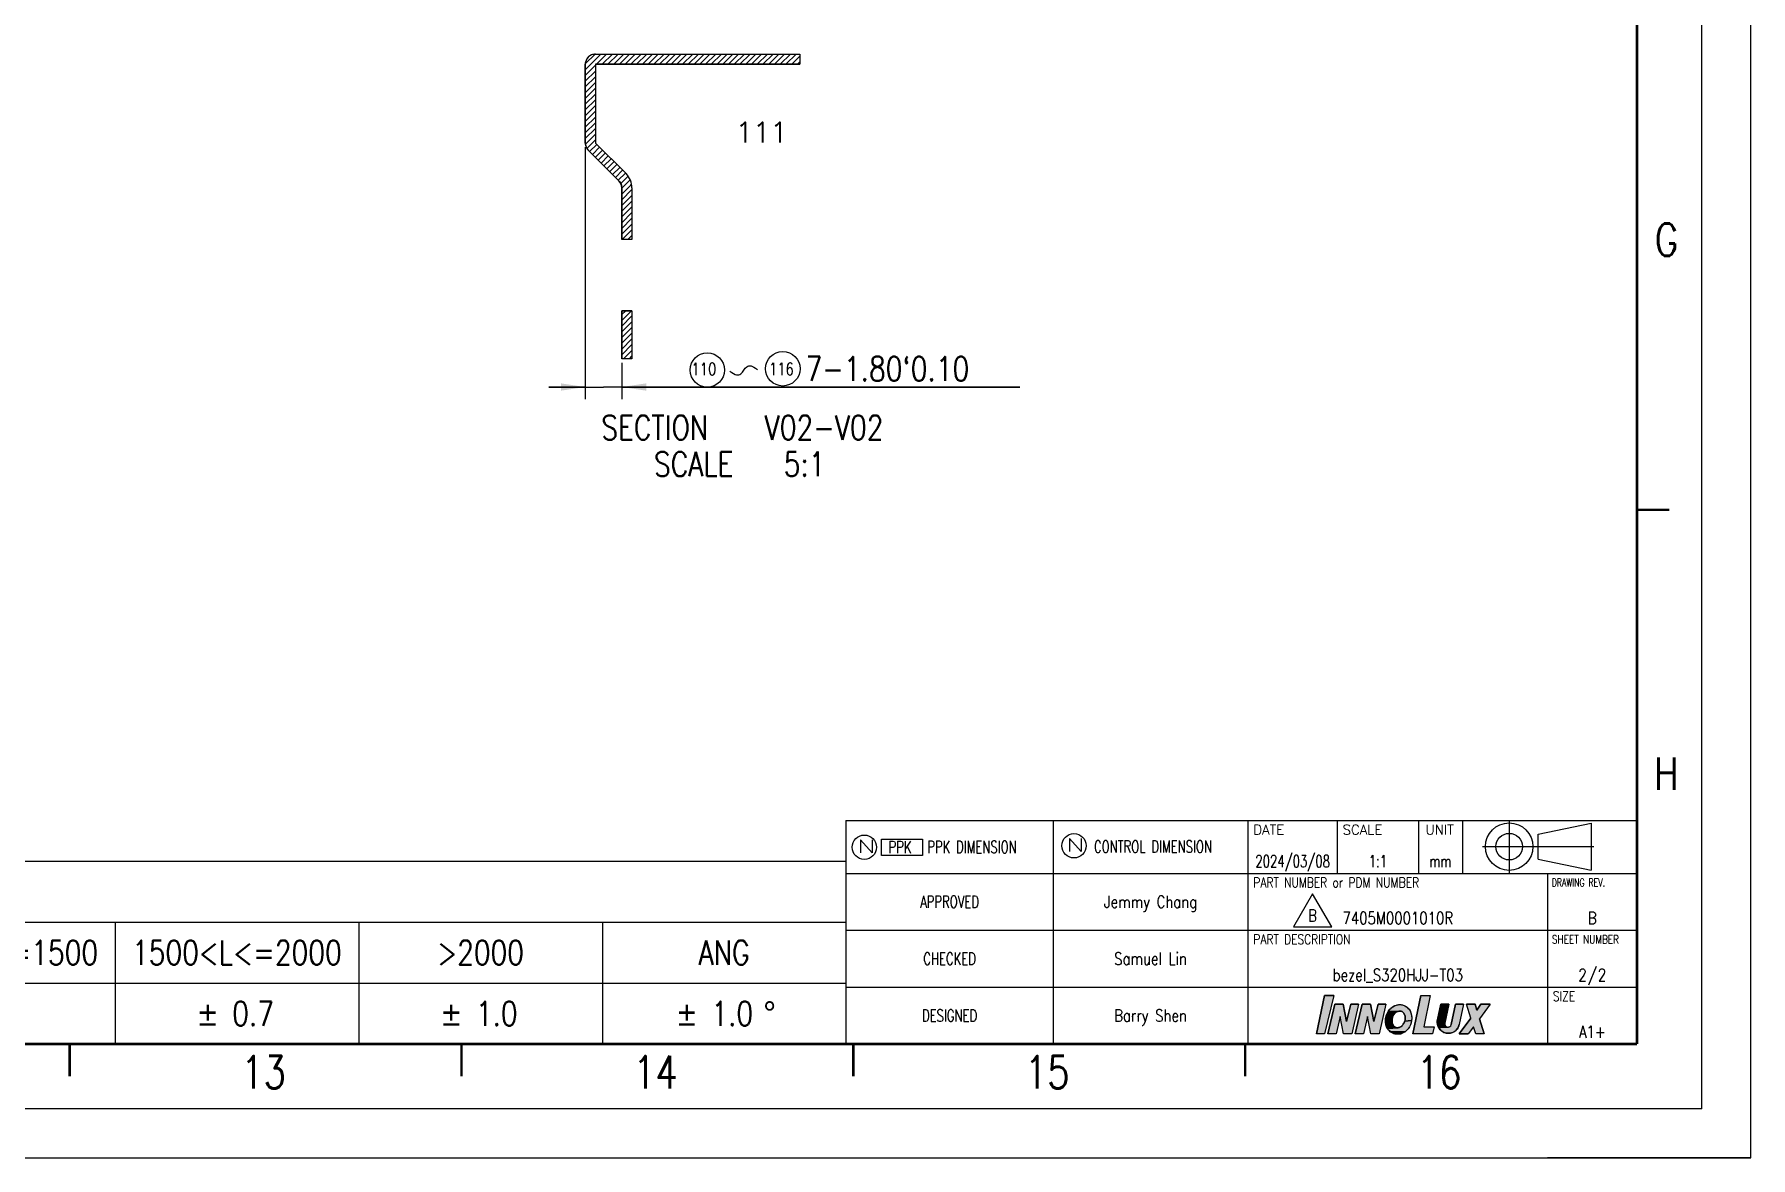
# Model space of a CAD drawing. Header units: millimetres. Extents: x 0 to 1600, y 0 to 1108.
# Drawn here: x 1177.3 to 1600, y 0 to 276.6 of the extents above; entities that cross this region are included whole.
import ezdxf
from ezdxf.enums import TextEntityAlignment as Align

# ---------------------------------------------------------------- set-up
doc = ezdxf.new("R2010")
doc.units = ezdxf.units.MM
doc.header["$LTSCALE"] = 88
doc.linetypes.add('CENTER', pattern=[0.6, 0.375, -0.075, 0.075, -0.075])
doc.layers.get('0').update_dxf_attribs({"linetype": 'CONTINUOUS'})
doc.layers.add('DEFAULT_1', color=7, linetype='CENTER')
doc.styles.get("Standard").update_dxf_attribs({"font": 'SIMPLEX.SHX', "width": 0.8})
doc.styles.add('TEXTSTYLE_2', font='gdt_____.ttf')
doc.styles.add('TEXTSTYLE_3', font='SIMPLEX.SHX', dxfattribs={"width": 0.7})
doc.styles.add('TEXTSTYLE_4', font='SIMPLEX.SHX', dxfattribs={"width": 1.5})
doc.styles.add('TEXTSTYLE_5', font='SIMPLEX.SHX')
doc.dimstyles.new('DIMSTYLE_1', dxfattribs={"dimtxt": 6, "dimasz": 6, "dimexe": 3, "dimexo": 1, "dimgap": 1.5, "dimtad": 1, "dimzin": 0, "dimdsep": 46, "dimtxsty": 'STANDARD', "dimblk": '_FILLED', "dimblk1": '_FILLED', "dimblk2": '_FILLED', "dimcen": 0.09, "dimadec": 0, "dimazin": 0, "dimtp": 0.01, "dimtm": 0.01, "dimtfac": 1, "dimtofl": 0, "dimtmove": 0, "dimatfit": 3, "dimldrblk": '_FILLED', "dimfxl": 1, "dimtolj": 1, "dimtzin": 0, "dimarcsym": 0})

# ---------------------------------------------------------------- blocks, each defined once
blk = doc.blocks.new('_FILLED')
at = {"color": 0, "linetype": 'BYBLOCK'}
blk.add_solid([(0, 0), (-1, 0.15), (-1, -0.15)], dxfattribs=at)
blk = doc.blocks.new('*D40')
at = {"color": 2}
for p, q in [((1312.99, 248.84), (1312.99, 191.26)), ((1321.99, 195.72), (1321.99, 191.26)), ((1312.99, 191.26), (1312.99, 186.76)), ((1321.99, 191.26), (1321.99, 186.76)), ((1312.99, 189.76), (1303.99, 189.76)), ((1303.99, 189.76), (1317.49, 189.76)), ((1420.03, 189.76), (1317.49, 189.76)), ((1321.99, 189.76), (1420.03, 189.76))]:
    blk.add_line(p, q, dxfattribs=at)
at = {"color": 2, "xscale": 6, "yscale": 6, "zscale": 6}
blk.add_blockref('_FILLED', (1312.99, 189.76), dxfattribs=at)
at = {"color": 2, "xscale": 6, "yscale": 6, "zscale": 6, "rotation": 180}
blk.add_blockref('_FILLED', (1321.99, 189.76), dxfattribs=at)
at = {"color": 2, "width": 0.8}
blk.add_text('7-1.80`0.10', height=6, dxfattribs=at).set_placement((1367.23, 191.26))

msp = doc.modelspace()

# ---------------------------------------------------------------- hatches: boundary and pattern name
h = msp.add_hatch()
h.set_pattern_fill('V02', color=2, angle=45, style=0, pattern_type=0)
h.set_pattern_definition([(45, (0, 0), (-0.7071068, 0.7071068), [])])
h.paths.add_polyline_path([(1321.988, 196.72), (1321.988, 208.555), (1324.488, 208.555), (1324.488, 196.72)])
edge = h.paths.add_edge_path()
edge.add_line((1321.988, 226.055), (1321.988, 238.769))
edge.add_spline(control_points=[(1321.256, 240.537), (1321.373, 240.42), (1321.58, 240.168), (1321.813, 239.732), (1321.956, 239.259), (1321.988, 238.935), (1321.988, 238.769)], knot_values=[0, 0, 0, 0, 0.25, 0.5, 0.75, 1, 1, 1, 1], degree=3, periodic=0)
edge.add_line((1321.256, 240.537), (1313.721, 248.073))
edge.add_spline(control_points=[(1312.988, 249.84), (1312.989, 249.675), (1313.021, 249.35), (1313.164, 248.877), (1313.397, 248.442), (1313.604, 248.19), (1313.721, 248.073)], knot_values=[0, 0, 0, 0, 0.25, 0.5, 0.75, 1, 1, 1, 1], degree=3, periodic=0)
edge.add_line((1312.988, 249.84), (1312.988, 269.22))
edge.add_spline(control_points=[(1315.488, 271.72), (1315.323, 271.72), (1314.999, 271.688), (1314.525, 271.544), (1314.091, 271.312), (1313.709, 270.999), (1313.396, 270.618), (1313.164, 270.183), (1313.021, 269.71), (1312.989, 269.386), (1312.988, 269.22)], knot_values=[0, 0, 0, 0, 0.125, 0.25, 0.375, 0.5, 0.625, 0.75, 0.875, 1, 1, 1, 1], degree=3, periodic=0)
edge.add_line((1315.488, 271.72), (1365.863, 271.72))
edge.add_line((1365.863, 271.72), (1365.863, 269.22))
edge.add_line((1365.863, 269.22), (1315.488, 269.22))
edge.add_line((1315.488, 269.22), (1315.488, 249.84))
edge.add_line((1315.488, 249.84), (1323.024, 242.305))
edge.add_arc((1319.488, 238.769), 5, 0, 45)
edge.add_line((1324.488, 238.769), (1324.488, 226.055))
edge.add_line((1324.488, 226.055), (1321.988, 226.055))
for color, points in [(4, [(1493.073, 30.466), (1495.045, 39.966), (1497.345, 39.966), (1495.074, 30.466)]), (1, [(1516.778, 30.466), (1518.75, 39.966), (1521.099, 39.966), (1519.482, 32.175), (1522.035, 32.175), (1521.68, 30.466)]), (4, [(1499.748, 30.466), (1498.915, 34.72), (1497.898, 30.466), (1495.841, 30.466), (1497.586, 37.766), (1499.643, 37.766), (1500.475, 33.519), (1501.489, 37.766), (1503.39, 37.766), (1501.761, 30.466)]), (4, [(1506.488, 30.466), (1505.654, 34.72), (1504.637, 30.466), (1502.581, 30.466), (1504.326, 37.766), (1506.382, 37.766), (1507.215, 33.519), (1508.228, 37.766), (1510.129, 37.766), (1508.501, 30.466)]), (4, [(1511.823, 34.594), (1511.8, 34.526), (1511.779, 34.456), (1511.704, 34.127), (1510.072, 33.847), (1510.103, 34.231)]), (4, [(1510.09, 33.296), (1510.072, 33.847), (1511.704, 34.127), (1511.693, 34.05), (1511.67, 33.725)]), (4, [(1510.103, 34.231), (1510.214, 34.799), (1511.99, 34.975), (1511.954, 34.906), (1511.823, 34.594)]), (4, [(1512.473, 35.616), (1512.41, 35.553), (1512.209, 35.321), (1512.16, 35.253), (1511.99, 34.975), (1510.214, 34.799), (1510.309, 35.113)]), (4, [(1510.309, 35.113), (1510.536, 35.648), (1513.001, 35.971), (1512.771, 35.848), (1512.694, 35.796), (1512.473, 35.616)]), (4, [(1513.088, 36.007), (1513.001, 35.971), (1510.536, 35.648), (1510.735, 35.998), (1513.639, 36.095), (1513.413, 36.087), (1513.32, 36.072)]), (4, [(1513.132, 37.663), (1513.597, 37.697), (1513.984, 37.667), (1514.433, 37.563), (1514.846, 37.393), (1515.237, 37.152), (1515.593, 36.843), (1515.857, 36.537), (1516.119, 36.125), (1516.322, 35.666), (1516.406, 35.398), (1516.508, 34.874), (1516.538, 34.326), (1516.492, 33.762), (1514.828, 33.63), (1514.903, 33.959), (1514.915, 34.036), (1514.938, 34.361), (1514.937, 34.445), (1514.91, 34.751), (1514.894, 34.839), (1514.82, 35.114), (1514.787, 35.201), (1514.672, 35.435), (1514.621, 35.515), (1514.471, 35.703), (1514.405, 35.769), (1514.225, 35.907), (1514.148, 35.953), (1513.944, 36.04), (1513.728, 36.087), (1513.639, 36.095), (1510.735, 35.998), (1511.061, 36.447), (1511.436, 36.835), (1511.472, 36.868), (1511.884, 37.18), (1512.321, 37.42), (1512.776, 37.586)]), (3, [(1522.832, 32.992), (1522.809, 33.229), (1522.808, 33.467), (1522.827, 33.704), (1522.866, 33.938), (1523.68, 37.766), (1525.68, 37.766), (1524.689, 33.105)]), (3, [(1525.711, 32.185), (1525.807, 32.223), (1525.898, 32.274), (1525.981, 32.336), (1526.055, 32.408), (1526.119, 32.49), (1526.172, 32.579), (1526.213, 32.675), (1526.242, 32.774), (1527.303, 37.766), (1529.303, 37.766), (1528.246, 32.795), (1528.159, 32.48), (1528.036, 32.178), (1527.878, 31.893), (1527.687, 31.628), (1527.466, 31.388), (1527.219, 31.176), (1526.948, 30.995), (1526.657, 30.847), (1526.351, 30.734), (1526.034, 30.658), (1525.71, 30.621), (1525.384, 30.622), (1525.06, 30.662), (1524.743, 30.739), (1524.438, 30.854), (1524.148, 31.004), (1523.879, 31.187), (1523.697, 31.34), (1523.529, 31.508), (1523.376, 31.69), (1523.239, 31.885), (1523.12, 32.091), (1525.507, 32.147), (1525.61, 32.159)]), (4, [(1532.289, 30.466), (1531.742, 32.22), (1530.454, 30.466), (1528.221, 30.466), (1531.077, 34.355), (1530.014, 37.766), (1532.109, 37.766), (1532.548, 36.358), (1533.582, 37.766), (1535.815, 37.766), (1533.213, 34.223), (1534.384, 30.466)]), (4, [(1511.67, 33.725), (1511.67, 33.641), (1511.698, 33.335), (1511.713, 33.247), (1510.181, 32.767), (1510.09, 33.296)]), (4, [(1510.352, 32.249), (1510.189, 32.736), (1510.181, 32.767), (1511.713, 33.247), (1511.788, 32.973), (1511.82, 32.886), (1511.936, 32.651)]), (4, [(1511.936, 32.651), (1511.986, 32.572), (1512.136, 32.383), (1512.203, 32.318), (1512.382, 32.179), (1510.577, 31.806), (1510.352, 32.249)]), (4, [(1513.519, 32.08), (1513.606, 32.115), (1513.837, 32.239), (1513.914, 32.29), (1514.134, 32.47), (1514.198, 32.533), (1514.398, 32.766), (1514.447, 32.833), (1514.618, 33.111), (1514.653, 33.18), (1514.784, 33.492), (1514.807, 33.561), (1514.828, 33.63), (1516.492, 33.762), (1516.49, 33.753), (1516.386, 33.259), (1516.197, 32.71), (1515.94, 32.198), (1515.621, 31.732), (1515.277, 31.35), (1514.876, 31.012), (1511.339, 30.958), (1510.986, 31.272), (1510.858, 31.414), (1510.577, 31.806), (1513.195, 31.999), (1513.287, 32.014)]), (4, [(1512.382, 32.179), (1512.459, 32.134), (1512.663, 32.047), (1512.879, 31.999), (1512.969, 31.991), (1513.195, 31.999), (1510.577, 31.806)]), (4, [(1512.365, 30.47), (1512.151, 30.531), (1511.727, 30.711), (1511.339, 30.958), (1514.876, 31.012), (1514.81, 30.964), (1514.377, 30.71), (1513.926, 30.528)]), (4, [(1513.752, 30.479), (1513.284, 30.4), (1512.822, 30.397), (1512.365, 30.47), (1513.926, 30.528)]), (3, [(1522.874, 32.758), (1522.832, 32.992), (1524.689, 33.105), (1524.674, 33.002), (1524.673, 32.898)]), (3, [(1522.937, 32.529), (1522.874, 32.758), (1524.673, 32.898), (1524.685, 32.795), (1524.71, 32.694)]), (3, [(1523.019, 32.306), (1522.937, 32.529), (1524.71, 32.694), (1524.749, 32.598), (1524.8, 32.507)]), (3, [(1524.8, 32.507), (1524.862, 32.424), (1524.934, 32.35), (1525.016, 32.285), (1523.12, 32.091), (1523.019, 32.306)]), (3, [(1525.016, 32.285), (1525.105, 32.232), (1525.2, 32.191), (1525.3, 32.163), (1525.403, 32.148), (1525.507, 32.147), (1523.12, 32.091)])]:
    msp.add_hatch(color=color).paths.add_polyline_path(points)

# ---------------------------------------------------------------- linework, layer by layer
at = {"color": 7}
for p, q in [((1600, 0), (1600, 1108)), ((1588, 12), (1588, 1096)), ((1315.488, 271.72), (1365.863, 271.72)), ((1365.863, 271.72), (1365.863, 269.22)), ((1312.988, 269.22), (1312.988, 249.84)), ((1315.488, 269.22), (1365.863, 269.22)), ((1315.488, 269.22), (1315.488, 249.84)), ((1323.024, 242.305), (1315.488, 249.84)), ((1321.256, 240.537), (1313.721, 248.073)), ((1321.988, 238.769), (1321.988, 226.055)), ((1324.488, 238.769), (1324.488, 226.055)), ((1324.488, 226.055), (1321.988, 226.055)), ((1324.488, 208.555), (1321.988, 208.555)), ((1321.988, 208.555), (1321.988, 196.72)), ((1324.488, 208.555), (1324.488, 196.72)), ((1324.488, 196.72), (1321.988, 196.72)), ((1547.662, 79.655), (1560.743, 82.375)), ((1560.743, 82.375), (1560.746, 70.799)), ((1547.664, 73.514), (1547.662, 79.655)), ((1547.664, 73.514), (1560.746, 70.799)), ((1600, 0), (1600, 50)), ((1523.68, 37.766), (1522.866, 33.938)), ((1531.077, 34.355), (1528.221, 30.466)), ((1528.221, 30.466), (1530.454, 30.466)), ((1588, 12), (12, 12)), ((0, 0), (1600, 0)), ((1600, 0), (1550, 0))]:
    msp.add_line(p, q, dxfattribs=at)
at = {"color": 2}
for p, q in [((1315.488, 271.72), (1365.863, 271.72)), ((1365.863, 271.72), (1365.863, 269.22)), ((1312.988, 249.84), (1312.988, 269.22)), ((1365.863, 269.22), (1315.488, 269.22)), ((1315.488, 269.22), (1315.488, 249.84)), ((1315.488, 249.84), (1323.024, 242.305)), ((1321.256, 240.537), (1313.721, 248.073)), ((1321.988, 226.055), (1321.988, 238.769)), ((1324.488, 238.769), (1324.488, 226.055)), ((1324.488, 226.055), (1321.988, 226.055)), ((1321.988, 208.555), (1324.488, 208.555)), ((1321.988, 196.72), (1321.988, 208.555)), ((1324.488, 208.555), (1324.488, 196.72)), ((1324.488, 196.72), (1321.988, 196.72)), ((1377.199, 83), (1571.999, 83)), ((1377.199, 83), (1377.199, 28)), ((1428.199, 83), (1428.199, 28)), ((1476.199, 83), (1476.199, 28)), ((1498.199, 83), (1498.199, 70)), ((1518.199, 83), (1518.199, 70)), ((1528.999, 83), (1528.999, 70)), ((1571.999, 83), (1571.999, 28)), ((717.193, 72.99), (1377.193, 72.99)), ((1377.193, 72.99), (1377.193, 27.99)), ((1377.199, 70), (1571.999, 70)), ((1549.999, 70), (1549.999, 28)), ((717.193, 57.99), (1377.193, 57.99)), ((1197.193, 57.99), (1197.193, 27.99)), ((1257.193, 57.99), (1257.193, 27.99)), ((1317.193, 57.99), (1317.193, 27.99)), ((1377.199, 56), (1571.999, 56)), ((717.193, 42.99), (1377.193, 42.99)), ((1377.199, 42), (1571.999, 42)), ((717.193, 27.99), (1377.193, 27.99)), ((1377.199, 28), (1571.999, 28))]:
    msp.add_line(p, q, dxfattribs=at)
at = {"color": 4}
for p, q in [((1385.918, 78.44), (1396.046, 78.44)), ((1385.918, 74.378), (1385.918, 78.44)), ((1396.046, 78.44), (1396.046, 74.378)), ((1396.046, 74.378), (1385.918, 74.378)), ((1495.045, 39.966), (1493.07, 30.451)), ((1493.073, 30.466), (1495.045, 39.966)), ((1495.045, 39.966), (1497.345, 39.966)), ((1497.345, 39.966), (1495.045, 39.966)), ((1497.345, 39.966), (1495.07, 30.451)), ((1497.345, 39.966), (1495.074, 30.466)), ((1495.841, 30.466), (1497.586, 37.766)), ((1497.586, 37.766), (1495.841, 30.466)), ((1497.586, 37.766), (1499.643, 37.766)), ((1499.643, 37.766), (1497.586, 37.766)), ((1498.915, 34.72), (1497.898, 30.466)), ((1498.915, 34.72), (1497.898, 30.466)), ((1499.748, 30.466), (1498.915, 34.72)), ((1499.748, 30.466), (1498.915, 34.72)), ((1499.643, 37.766), (1500.475, 33.519)), ((1500.475, 33.519), (1499.643, 37.766)), ((1500.475, 33.519), (1501.489, 37.766)), ((1501.489, 37.766), (1500.475, 33.519)), ((1501.489, 37.766), (1503.39, 37.766)), ((1503.39, 37.766), (1501.489, 37.766)), ((1503.39, 37.766), (1501.761, 30.466)), ((1503.39, 37.766), (1501.761, 30.466)), ((1502.581, 30.466), (1504.326, 37.766)), ((1504.326, 37.766), (1502.581, 30.466)), ((1504.326, 37.766), (1506.382, 37.766)), ((1506.382, 37.766), (1504.326, 37.766)), ((1505.654, 34.72), (1504.637, 30.466)), ((1505.654, 34.72), (1504.637, 30.466)), ((1506.488, 30.466), (1505.654, 34.72)), ((1506.488, 30.466), (1505.654, 34.72)), ((1506.382, 37.766), (1507.215, 33.519)), ((1507.215, 33.519), (1506.382, 37.766)), ((1507.215, 33.519), (1508.228, 37.766)), ((1508.228, 37.766), (1507.215, 33.519)), ((1508.228, 37.766), (1510.129, 37.766)), ((1510.129, 37.766), (1508.228, 37.766)), ((1510.129, 37.766), (1508.501, 30.466)), ((1510.129, 37.766), (1508.501, 30.466)), ((1510.072, 33.847), (1510.103, 34.231)), ((1510.072, 33.847), (1510.103, 34.231)), ((1510.072, 33.847), (1511.704, 34.127)), ((1511.704, 34.127), (1510.072, 33.847)), ((1511.704, 34.127), (1510.072, 33.847)), ((1510.09, 33.296), (1510.072, 33.847)), ((1510.09, 33.296), (1510.072, 33.847)), ((1510.103, 34.231), (1510.214, 34.799)), ((1510.103, 34.231), (1510.214, 34.799)), ((1511.823, 34.594), (1510.103, 34.231)), ((1511.823, 34.594), (1510.103, 34.231)), ((1510.103, 34.231), (1511.823, 34.594)), ((1510.214, 34.799), (1510.309, 35.113)), ((1510.214, 34.799), (1510.309, 35.113)), ((1511.99, 34.975), (1510.214, 34.799)), ((1510.214, 34.799), (1511.99, 34.975)), ((1511.99, 34.975), (1510.214, 34.799)), ((1510.309, 35.113), (1510.536, 35.648)), ((1510.309, 35.113), (1510.536, 35.648)), ((1512.473, 35.616), (1510.309, 35.113)), ((1512.473, 35.616), (1510.309, 35.113)), ((1510.309, 35.113), (1512.473, 35.616)), ((1510.536, 35.648), (1510.735, 35.998)), ((1510.536, 35.648), (1510.735, 35.998)), ((1513.001, 35.971), (1510.536, 35.648)), ((1510.536, 35.648), (1513.001, 35.971)), ((1513.001, 35.971), (1510.536, 35.648)), ((1510.735, 35.998), (1511.061, 36.447)), ((1510.735, 35.998), (1511.061, 36.447)), ((1510.735, 35.998), (1513.639, 36.095)), ((1513.639, 36.095), (1510.735, 35.998)), ((1513.639, 36.095), (1510.735, 35.998)), ((1511.061, 36.447), (1511.436, 36.835)), ((1511.061, 36.447), (1511.436, 36.835)), ((1511.436, 36.835), (1511.472, 36.868)), ((1511.436, 36.835), (1511.472, 36.868)), ((1511.472, 36.868), (1511.884, 37.18)), ((1511.472, 36.868), (1511.884, 37.18)), ((1511.693, 34.05), (1511.67, 33.725)), ((1511.693, 34.05), (1511.67, 33.725)), ((1511.704, 34.127), (1511.693, 34.05)), ((1511.704, 34.127), (1511.693, 34.05)), ((1511.779, 34.456), (1511.704, 34.127)), ((1511.779, 34.456), (1511.704, 34.127)), ((1511.8, 34.526), (1511.779, 34.456)), ((1511.8, 34.526), (1511.779, 34.456)), ((1511.823, 34.594), (1511.8, 34.526)), ((1511.823, 34.594), (1511.8, 34.526)), ((1511.954, 34.906), (1511.823, 34.594)), ((1511.954, 34.906), (1511.823, 34.594)), ((1511.884, 37.18), (1512.321, 37.42)), ((1511.884, 37.18), (1512.321, 37.42)), ((1511.99, 34.975), (1511.954, 34.906)), ((1511.99, 34.975), (1511.954, 34.906)), ((1512.16, 35.253), (1511.99, 34.975)), ((1512.16, 35.253), (1511.99, 34.975)), ((1512.209, 35.321), (1512.16, 35.253)), ((1512.209, 35.321), (1512.16, 35.253)), ((1512.41, 35.553), (1512.209, 35.321)), ((1512.41, 35.553), (1512.209, 35.321)), ((1512.321, 37.42), (1512.776, 37.586)), ((1512.321, 37.42), (1512.776, 37.586)), ((1512.473, 35.616), (1512.41, 35.553)), ((1512.473, 35.616), (1512.41, 35.553)), ((1512.694, 35.796), (1512.473, 35.616)), ((1512.694, 35.796), (1512.473, 35.616)), ((1512.771, 35.848), (1512.694, 35.796)), ((1512.771, 35.848), (1512.694, 35.796)), ((1513.001, 35.971), (1512.771, 35.848)), ((1513.001, 35.971), (1512.771, 35.848)), ((1512.776, 37.586), (1513.132, 37.663)), ((1512.776, 37.586), (1513.132, 37.663)), ((1513.088, 36.007), (1513.001, 35.971)), ((1513.088, 36.007), (1513.001, 35.971)), ((1513.32, 36.072), (1513.088, 36.007)), ((1513.32, 36.072), (1513.088, 36.007)), ((1513.132, 37.663), (1513.597, 37.697)), ((1513.132, 37.663), (1513.597, 37.697)), ((1513.413, 36.087), (1513.32, 36.072)), ((1513.413, 36.087), (1513.32, 36.072)), ((1513.639, 36.095), (1513.413, 36.087)), ((1513.639, 36.095), (1513.413, 36.087)), ((1513.597, 37.697), (1513.984, 37.667)), ((1513.597, 37.697), (1513.984, 37.667)), ((1513.728, 36.087), (1513.639, 36.095)), ((1513.728, 36.087), (1513.639, 36.095)), ((1513.944, 36.04), (1513.728, 36.087)), ((1513.944, 36.04), (1513.728, 36.087)), ((1514.148, 35.953), (1513.944, 36.04)), ((1514.148, 35.953), (1513.944, 36.04)), ((1513.984, 37.667), (1514.433, 37.563)), ((1513.984, 37.667), (1514.433, 37.563)), ((1514.225, 35.907), (1514.148, 35.953)), ((1514.225, 35.907), (1514.148, 35.953)), ((1514.405, 35.769), (1514.225, 35.907)), ((1514.405, 35.769), (1514.225, 35.907)), ((1514.471, 35.703), (1514.405, 35.769)), ((1514.471, 35.703), (1514.405, 35.769)), ((1514.433, 37.563), (1514.846, 37.393)), ((1514.433, 37.563), (1514.846, 37.393)), ((1514.621, 35.515), (1514.471, 35.703)), ((1514.621, 35.515), (1514.471, 35.703)), ((1514.672, 35.435), (1514.621, 35.515)), ((1514.672, 35.435), (1514.621, 35.515)), ((1514.787, 35.201), (1514.672, 35.435)), ((1514.787, 35.201), (1514.672, 35.435)), ((1514.82, 35.114), (1514.787, 35.201)), ((1514.82, 35.114), (1514.787, 35.201)), ((1514.894, 34.839), (1514.82, 35.114)), ((1514.894, 34.839), (1514.82, 35.114)), ((1514.828, 33.63), (1514.903, 33.959)), ((1514.828, 33.63), (1514.903, 33.959)), ((1514.846, 37.393), (1515.237, 37.152)), ((1514.846, 37.393), (1515.237, 37.152)), ((1514.91, 34.751), (1514.894, 34.839)), ((1514.91, 34.751), (1514.894, 34.839)), ((1514.903, 33.959), (1514.915, 34.036)), ((1514.903, 33.959), (1514.915, 34.036)), ((1514.937, 34.445), (1514.91, 34.751)), ((1514.937, 34.445), (1514.91, 34.751)), ((1514.915, 34.036), (1514.938, 34.361)), ((1514.915, 34.036), (1514.938, 34.361)), ((1514.938, 34.361), (1514.937, 34.445)), ((1514.938, 34.361), (1514.937, 34.445)), ((1515.237, 37.152), (1515.593, 36.843)), ((1515.237, 37.152), (1515.593, 36.843)), ((1515.593, 36.843), (1515.857, 36.537)), ((1515.593, 36.843), (1515.857, 36.537)), ((1515.857, 36.537), (1516.119, 36.125)), ((1515.857, 36.537), (1516.119, 36.125)), ((1516.119, 36.125), (1516.322, 35.666)), ((1516.119, 36.125), (1516.322, 35.666)), ((1516.322, 35.666), (1516.406, 35.398)), ((1516.322, 35.666), (1516.406, 35.398)), ((1516.406, 35.398), (1516.508, 34.874)), ((1516.406, 35.398), (1516.508, 34.874)), ((1516.538, 34.326), (1516.492, 33.762)), ((1516.538, 34.326), (1516.492, 33.762)), ((1516.508, 34.874), (1516.538, 34.326)), ((1516.508, 34.874), (1516.538, 34.326)), ((1528.221, 30.466), (1531.077, 34.355)), ((1530.014, 37.766), (1532.109, 37.766)), ((1531.077, 34.355), (1530.014, 37.766)), ((1532.109, 37.766), (1530.014, 37.766)), ((1531.077, 34.355), (1530.014, 37.766)), ((1532.109, 37.766), (1532.548, 36.358)), ((1532.548, 36.358), (1532.109, 37.766)), ((1532.548, 36.358), (1533.582, 37.766)), ((1533.582, 37.766), (1532.548, 36.358)), ((1535.815, 37.766), (1533.213, 34.223)), ((1535.815, 37.766), (1533.213, 34.223)), ((1533.213, 34.223), (1534.384, 30.466)), ((1534.384, 30.466), (1533.213, 34.223)), ((1533.582, 37.766), (1535.815, 37.766)), ((1535.815, 37.766), (1533.582, 37.766)), ((1495.074, 30.466), (1493.073, 30.466)), ((1495.074, 30.466), (1493.073, 30.466)), ((1497.898, 30.466), (1495.841, 30.466)), ((1497.898, 30.466), (1495.841, 30.466)), ((1501.761, 30.466), (1499.748, 30.466)), ((1501.761, 30.466), (1499.748, 30.466)), ((1504.637, 30.466), (1502.581, 30.466)), ((1504.637, 30.466), (1502.581, 30.466)), ((1508.501, 30.466), (1506.488, 30.466)), ((1508.501, 30.466), (1506.488, 30.466)), ((1511.67, 33.725), (1510.09, 33.296)), ((1511.67, 33.725), (1510.09, 33.296)), ((1510.09, 33.296), (1511.67, 33.725)), ((1510.181, 32.767), (1510.09, 33.296)), ((1510.181, 32.767), (1510.09, 33.296)), ((1511.713, 33.247), (1510.181, 32.767)), ((1510.181, 32.767), (1511.713, 33.247)), ((1511.713, 33.247), (1510.181, 32.767)), ((1510.189, 32.736), (1510.181, 32.767)), ((1510.189, 32.736), (1510.181, 32.767)), ((1510.352, 32.249), (1510.189, 32.736)), ((1510.352, 32.249), (1510.189, 32.736)), ((1511.936, 32.651), (1510.352, 32.249)), ((1511.936, 32.651), (1510.352, 32.249)), ((1510.352, 32.249), (1511.936, 32.651)), ((1510.577, 31.806), (1510.352, 32.249)), ((1510.577, 31.806), (1510.352, 32.249)), ((1512.382, 32.179), (1510.577, 31.806)), ((1512.382, 32.179), (1510.577, 31.806)), ((1510.577, 31.806), (1512.382, 32.179)), ((1510.577, 31.806), (1513.195, 31.999)), ((1513.195, 31.999), (1510.577, 31.806)), ((1513.195, 31.999), (1510.577, 31.806)), ((1510.858, 31.414), (1510.577, 31.806)), ((1510.858, 31.414), (1510.577, 31.806)), ((1510.986, 31.272), (1510.858, 31.414)), ((1510.986, 31.272), (1510.858, 31.414)), ((1511.339, 30.958), (1510.986, 31.272)), ((1511.339, 30.958), (1510.986, 31.272)), ((1514.876, 31.012), (1511.339, 30.958)), ((1511.339, 30.958), (1514.876, 31.012)), ((1514.876, 31.012), (1511.339, 30.958)), ((1511.727, 30.711), (1511.339, 30.958)), ((1511.727, 30.711), (1511.339, 30.958)), ((1511.67, 33.725), (1511.67, 33.641)), ((1511.67, 33.725), (1511.67, 33.641)), ((1511.67, 33.641), (1511.698, 33.335)), ((1511.67, 33.641), (1511.698, 33.335)), ((1511.698, 33.335), (1511.713, 33.247)), ((1511.698, 33.335), (1511.713, 33.247)), ((1511.713, 33.247), (1511.788, 32.973)), ((1511.713, 33.247), (1511.788, 32.973)), ((1512.151, 30.531), (1511.727, 30.711)), ((1512.151, 30.531), (1511.727, 30.711)), ((1511.788, 32.973), (1511.82, 32.886)), ((1511.788, 32.973), (1511.82, 32.886)), ((1511.82, 32.886), (1511.936, 32.651)), ((1511.82, 32.886), (1511.936, 32.651)), ((1511.936, 32.651), (1511.986, 32.572)), ((1511.936, 32.651), (1511.986, 32.572)), ((1511.986, 32.572), (1512.136, 32.383)), ((1511.986, 32.572), (1512.136, 32.383)), ((1512.136, 32.383), (1512.203, 32.318)), ((1512.136, 32.383), (1512.203, 32.318)), ((1512.365, 30.47), (1512.151, 30.531)), ((1512.365, 30.47), (1512.151, 30.531)), ((1512.203, 32.318), (1512.382, 32.179)), ((1512.203, 32.318), (1512.382, 32.179)), ((1512.365, 30.47), (1513.926, 30.528)), ((1513.926, 30.528), (1512.365, 30.47)), ((1513.926, 30.528), (1512.365, 30.47)), ((1512.822, 30.397), (1512.365, 30.47)), ((1512.822, 30.397), (1512.365, 30.47)), ((1512.382, 32.179), (1512.459, 32.134)), ((1512.382, 32.179), (1512.459, 32.134)), ((1512.459, 32.134), (1512.663, 32.047)), ((1512.459, 32.134), (1512.663, 32.047)), ((1512.663, 32.047), (1512.879, 31.999)), ((1512.663, 32.047), (1512.879, 31.999)), ((1513.284, 30.4), (1512.822, 30.397)), ((1513.284, 30.4), (1512.822, 30.397)), ((1512.879, 31.999), (1512.969, 31.991)), ((1512.879, 31.999), (1512.969, 31.991)), ((1512.969, 31.991), (1513.195, 31.999)), ((1512.969, 31.991), (1513.195, 31.999)), ((1513.195, 31.999), (1513.287, 32.014)), ((1513.195, 31.999), (1513.287, 32.014)), ((1513.752, 30.479), (1513.284, 30.4)), ((1513.752, 30.479), (1513.284, 30.4)), ((1513.287, 32.014), (1513.519, 32.08)), ((1513.287, 32.014), (1513.519, 32.08)), ((1513.519, 32.08), (1513.606, 32.115)), ((1513.519, 32.08), (1513.606, 32.115)), ((1513.606, 32.115), (1513.837, 32.239)), ((1513.606, 32.115), (1513.837, 32.239)), ((1513.926, 30.528), (1513.752, 30.479)), ((1513.926, 30.528), (1513.752, 30.479)), ((1513.837, 32.239), (1513.914, 32.29)), ((1513.837, 32.239), (1513.914, 32.29)), ((1513.914, 32.29), (1514.134, 32.47)), ((1513.914, 32.29), (1514.134, 32.47)), ((1514.377, 30.71), (1513.926, 30.528)), ((1514.377, 30.71), (1513.926, 30.528)), ((1514.134, 32.47), (1514.198, 32.533)), ((1514.134, 32.47), (1514.198, 32.533)), ((1514.198, 32.533), (1514.398, 32.766)), ((1514.198, 32.533), (1514.398, 32.766)), ((1514.81, 30.964), (1514.377, 30.71)), ((1514.81, 30.964), (1514.377, 30.71)), ((1514.398, 32.766), (1514.447, 32.833)), ((1514.398, 32.766), (1514.447, 32.833)), ((1514.447, 32.833), (1514.618, 33.111)), ((1514.447, 32.833), (1514.618, 33.111)), ((1514.618, 33.111), (1514.653, 33.18)), ((1514.618, 33.111), (1514.653, 33.18)), ((1514.653, 33.18), (1514.784, 33.492)), ((1514.653, 33.18), (1514.784, 33.492)), ((1514.784, 33.492), (1514.807, 33.561)), ((1514.784, 33.492), (1514.807, 33.561)), ((1514.807, 33.561), (1514.828, 33.63)), ((1514.807, 33.561), (1514.828, 33.63)), ((1514.876, 31.012), (1514.81, 30.964)), ((1514.876, 31.012), (1514.81, 30.964)), ((1514.828, 33.63), (1516.492, 33.762)), ((1516.492, 33.762), (1514.828, 33.63)), ((1516.492, 33.762), (1514.828, 33.63)), ((1515.277, 31.35), (1514.876, 31.012)), ((1515.277, 31.35), (1514.876, 31.012)), ((1515.621, 31.732), (1515.277, 31.35)), ((1515.621, 31.732), (1515.277, 31.35)), ((1515.94, 32.198), (1515.621, 31.732)), ((1515.94, 32.198), (1515.621, 31.732)), ((1516.197, 32.71), (1515.94, 32.198)), ((1516.197, 32.71), (1515.94, 32.198)), ((1516.386, 33.259), (1516.197, 32.71)), ((1516.386, 33.259), (1516.197, 32.71)), ((1516.49, 33.753), (1516.386, 33.259)), ((1516.49, 33.753), (1516.386, 33.259)), ((1516.492, 33.762), (1516.49, 33.753)), ((1516.492, 33.762), (1516.49, 33.753)), ((1530.454, 30.466), (1528.221, 30.466)), ((1531.742, 32.22), (1530.454, 30.466)), ((1531.742, 32.22), (1530.454, 30.466)), ((1532.289, 30.466), (1531.742, 32.22)), ((1532.289, 30.466), (1531.742, 32.22)), ((1534.384, 30.466), (1532.289, 30.466)), ((1534.384, 30.466), (1532.289, 30.466))]:
    msp.add_line(p, q, dxfattribs=at)
at = {"color": 1}
for p, q in [((1492.124, 64.938), (1487.437, 56.821)), ((1496.81, 56.821), (1492.124, 64.938)), ((1487.437, 56.821), (1496.81, 56.821)), ((1516.778, 30.466), (1518.75, 39.966)), ((1518.75, 39.966), (1516.778, 30.466)), ((1518.75, 39.966), (1521.099, 39.966)), ((1518.75, 39.966), (1521.099, 39.966)), ((1521.099, 39.966), (1519.482, 32.175)), ((1521.099, 39.966), (1519.482, 32.175)), ((1521.68, 30.466), (1516.778, 30.466)), ((1521.68, 30.466), (1516.778, 30.466)), ((1519.482, 32.175), (1522.035, 32.175)), ((1519.482, 32.175), (1522.035, 32.175)), ((1522.035, 32.175), (1521.68, 30.466)), ((1522.035, 32.175), (1521.68, 30.466))]:
    msp.add_line(p, q, dxfattribs=at)
at = {"color": 3}
for p, q in [((1522.827, 33.704), (1522.866, 33.938)), ((1522.827, 33.704), (1522.866, 33.938)), ((1522.866, 33.938), (1523.68, 37.766)), ((1523.68, 37.766), (1525.68, 37.766)), ((1525.68, 37.766), (1523.68, 37.766)), ((1525.68, 37.766), (1524.689, 33.105)), ((1525.68, 37.766), (1524.689, 33.105)), ((1526.242, 32.774), (1527.303, 37.766)), ((1527.303, 37.766), (1526.242, 32.774)), ((1527.303, 37.766), (1529.303, 37.766)), ((1529.303, 37.766), (1527.303, 37.766)), ((1529.303, 37.766), (1528.246, 32.795)), ((1529.303, 37.766), (1528.246, 32.795)), ((1522.808, 33.467), (1522.827, 33.704)), ((1522.808, 33.467), (1522.827, 33.704)), ((1522.809, 33.229), (1522.808, 33.467)), ((1522.809, 33.229), (1522.808, 33.467)), ((1522.832, 32.992), (1522.809, 33.229)), ((1522.832, 32.992), (1522.809, 33.229)), ((1522.832, 32.992), (1524.689, 33.105)), ((1524.689, 33.105), (1522.832, 32.992)), ((1524.689, 33.105), (1522.832, 32.992)), ((1522.874, 32.758), (1522.832, 32.992)), ((1522.874, 32.758), (1522.832, 32.992)), ((1522.874, 32.758), (1524.673, 32.898)), ((1524.673, 32.898), (1522.874, 32.758)), ((1524.673, 32.898), (1522.874, 32.758)), ((1522.937, 32.529), (1522.874, 32.758)), ((1522.937, 32.529), (1522.874, 32.758)), ((1522.937, 32.529), (1524.71, 32.694)), ((1524.71, 32.694), (1522.937, 32.529)), ((1524.71, 32.694), (1522.937, 32.529)), ((1523.019, 32.306), (1522.937, 32.529)), ((1523.019, 32.306), (1522.937, 32.529)), ((1524.8, 32.507), (1523.019, 32.306)), ((1524.8, 32.507), (1523.019, 32.306)), ((1523.019, 32.306), (1524.8, 32.507)), ((1523.12, 32.091), (1523.019, 32.306)), ((1523.12, 32.091), (1523.019, 32.306)), ((1525.016, 32.285), (1523.12, 32.091)), ((1525.016, 32.285), (1523.12, 32.091)), ((1523.12, 32.091), (1525.016, 32.285)), ((1523.12, 32.091), (1525.507, 32.147)), ((1525.507, 32.147), (1523.12, 32.091)), ((1525.507, 32.147), (1523.12, 32.091)), ((1523.239, 31.885), (1523.12, 32.091)), ((1523.239, 31.885), (1523.12, 32.091)), ((1523.376, 31.69), (1523.239, 31.885)), ((1523.376, 31.69), (1523.239, 31.885)), ((1523.529, 31.508), (1523.376, 31.69)), ((1523.529, 31.508), (1523.376, 31.69)), ((1523.697, 31.34), (1523.529, 31.508)), ((1523.697, 31.34), (1523.529, 31.508)), ((1523.879, 31.187), (1523.697, 31.34)), ((1523.879, 31.187), (1523.697, 31.34)), ((1524.148, 31.004), (1523.879, 31.187)), ((1524.148, 31.004), (1523.879, 31.187)), ((1524.438, 30.854), (1524.148, 31.004)), ((1524.438, 30.854), (1524.148, 31.004)), ((1524.743, 30.739), (1524.438, 30.854)), ((1524.743, 30.739), (1524.438, 30.854)), ((1524.674, 33.002), (1524.673, 32.898)), ((1524.674, 33.002), (1524.673, 32.898)), ((1524.673, 32.898), (1524.685, 32.795)), ((1524.673, 32.898), (1524.685, 32.795)), ((1524.689, 33.105), (1524.674, 33.002)), ((1524.689, 33.105), (1524.674, 33.002)), ((1524.685, 32.795), (1524.71, 32.694)), ((1524.685, 32.795), (1524.71, 32.694)), ((1524.71, 32.694), (1524.749, 32.598)), ((1524.71, 32.694), (1524.749, 32.598)), ((1525.06, 30.662), (1524.743, 30.739)), ((1525.06, 30.662), (1524.743, 30.739)), ((1524.749, 32.598), (1524.8, 32.507)), ((1524.749, 32.598), (1524.8, 32.507)), ((1524.8, 32.507), (1524.862, 32.424)), ((1524.8, 32.507), (1524.862, 32.424)), ((1524.862, 32.424), (1524.934, 32.35)), ((1524.862, 32.424), (1524.934, 32.35)), ((1524.934, 32.35), (1525.016, 32.285)), ((1524.934, 32.35), (1525.016, 32.285)), ((1525.016, 32.285), (1525.105, 32.232)), ((1525.016, 32.285), (1525.105, 32.232)), ((1525.384, 30.622), (1525.06, 30.662)), ((1525.384, 30.622), (1525.06, 30.662)), ((1525.105, 32.232), (1525.2, 32.191)), ((1525.105, 32.232), (1525.2, 32.191)), ((1525.2, 32.191), (1525.3, 32.163)), ((1525.2, 32.191), (1525.3, 32.163)), ((1525.3, 32.163), (1525.403, 32.148)), ((1525.3, 32.163), (1525.403, 32.148)), ((1525.71, 30.621), (1525.384, 30.622)), ((1525.71, 30.621), (1525.384, 30.622)), ((1525.403, 32.148), (1525.507, 32.147)), ((1525.403, 32.148), (1525.507, 32.147)), ((1525.507, 32.147), (1525.61, 32.159)), ((1525.507, 32.147), (1525.61, 32.159)), ((1525.61, 32.159), (1525.711, 32.185)), ((1525.61, 32.159), (1525.711, 32.185)), ((1526.034, 30.658), (1525.71, 30.621)), ((1526.034, 30.658), (1525.71, 30.621)), ((1525.711, 32.185), (1525.807, 32.223)), ((1525.711, 32.185), (1525.807, 32.223)), ((1525.807, 32.223), (1525.898, 32.274)), ((1525.807, 32.223), (1525.898, 32.274)), ((1525.898, 32.274), (1525.981, 32.336)), ((1525.898, 32.274), (1525.981, 32.336)), ((1525.981, 32.336), (1526.055, 32.408)), ((1525.981, 32.336), (1526.055, 32.408)), ((1526.351, 30.734), (1526.034, 30.658)), ((1526.351, 30.734), (1526.034, 30.658)), ((1526.055, 32.408), (1526.119, 32.49)), ((1526.055, 32.408), (1526.119, 32.49)), ((1526.119, 32.49), (1526.172, 32.579)), ((1526.119, 32.49), (1526.172, 32.579)), ((1526.172, 32.579), (1526.213, 32.675)), ((1526.172, 32.579), (1526.213, 32.675)), ((1526.213, 32.675), (1526.242, 32.774)), ((1526.213, 32.675), (1526.242, 32.774)), ((1526.657, 30.847), (1526.351, 30.734)), ((1526.657, 30.847), (1526.351, 30.734)), ((1526.948, 30.995), (1526.657, 30.847)), ((1526.948, 30.995), (1526.657, 30.847)), ((1527.219, 31.176), (1526.948, 30.995)), ((1527.219, 31.176), (1526.948, 30.995)), ((1527.466, 31.388), (1527.219, 31.176)), ((1527.466, 31.388), (1527.219, 31.176)), ((1527.687, 31.628), (1527.466, 31.388)), ((1527.687, 31.628), (1527.466, 31.388)), ((1527.878, 31.893), (1527.687, 31.628)), ((1527.878, 31.893), (1527.687, 31.628)), ((1528.036, 32.178), (1527.878, 31.893)), ((1528.036, 32.178), (1527.878, 31.893)), ((1528.159, 32.48), (1528.036, 32.178)), ((1528.159, 32.48), (1528.036, 32.178)), ((1528.246, 32.795), (1528.159, 32.48)), ((1528.246, 32.795), (1528.159, 32.48))]:
    msp.add_line(p, q, dxfattribs=at)
at = {"color": 7, "const_width": 0.6}
for points in [[(1572, 28), (1572, 1080)], [(1572, 159.5), (1580, 159.5)], [(28, 28), (1572, 28)], [(1186, 28), (1186, 20)], [(1282.5, 28), (1282.5, 20)], [(1379, 28), (1379, 20)], [(1475.5, 28), (1475.5, 20)]]:
    msp.add_lwpolyline(points, dxfattribs=at)
at = {"color": 4}
for centre, radius in [((1343.044, 193.949), 4.25), ((1361.628, 194.257), 4.25), ((1381.724, 76.437), 2.995), ((1433.341, 76.802), 2.995)]:
    msp.add_circle(centre, radius, dxfattribs=at)
at = {"color": 7}
for radius in [5.842, 3.271]:
    msp.add_circle((1540.526, 76.581), radius, dxfattribs=at)
for centre, radius, start, end in [((1315.488, 269.22), 2.5, 90, 180), ((1315.488, 249.84), 2.5, 180, 225), ((1319.488, 238.769), 5, 0, 45), ((1319.488, 238.769), 2.5, 0, 45)]:
    msp.add_arc(centre, radius, start, end, dxfattribs=at)
at = {"color": 2}
msp.add_arc((1319.488, 238.769), 5, 0, 45, dxfattribs=at)
at = {"color": 3}
for centre, radius in [((1525.556, 33.366), 2.75), ((1525.465, 32.94), 0.794)]:
    msp.add_arc(centre, radius, 168, 348, dxfattribs=at)
at = {"color": 2}
for points in [[(1315.488, 271.72), (1315.323, 271.72), (1314.999, 271.688), (1314.525, 271.544), (1314.091, 271.312), (1313.709, 270.999), (1313.396, 270.618), (1313.164, 270.183), (1313.021, 269.71), (1312.989, 269.386), (1312.988, 269.22)], [(1312.988, 249.84), (1312.989, 249.675), (1313.021, 249.35), (1313.164, 248.877), (1313.397, 248.442), (1313.604, 248.19), (1313.721, 248.073)], [(1321.256, 240.537), (1321.373, 240.42), (1321.58, 240.168), (1321.813, 239.732), (1321.956, 239.259), (1321.988, 238.935), (1321.988, 238.769)]]:
    msp.add_open_spline(points, degree=3, dxfattribs=at)
at = {"color": 4}
for points, knots in [([(1348.559, 193.702), (1349.986, 192.553), (1351.579, 192.594), (1352.507, 195.129), (1354.084, 195.11), (1355.406, 194.067)], [0, 0, 0, 0, 0.3319517, 0.6855748, 1, 1, 1, 1]), ([(1514.433, 37.563), (1514.162, 37.65), (1513.878, 37.695), (1513.315, 37.699), (1513.038, 37.66), (1512.264, 37.443), (1511.811, 37.173), (1511.061, 36.498), (1510.76, 36.091), (1510.312, 35.204), (1510.165, 34.724), (1510.042, 33.746), (1510.062, 33.25), (1510.3, 32.285), (1510.52, 31.815), (1511.094, 31.133), (1511.39, 30.888), (1512.065, 30.533), (1512.443, 30.425), (1513.201, 30.369), (1513.578, 30.419), (1514.273, 30.638), (1514.593, 30.805), (1515.16, 31.218), (1515.408, 31.462), (1516.083, 32.317), (1516.38, 33.02), (1516.572, 34.296), (1516.552, 34.857), (1516.297, 35.799), (1516.118, 36.189), (1515.597, 36.884), (1515.252, 37.187), (1514.714, 37.46), (1514.576, 37.517), (1514.433, 37.563)], [0, 0, 0, 0, 0.2307931, 0.2307931, 0.4615863, 0.4615863, 0.912488, 0.912488, 1.3633898, 1.3633898, 1.8142915, 1.8142915, 2.2571459, 2.2571459, 2.7000003, 2.7000003, 3.010339, 3.010339, 3.3206778, 3.3206778, 3.6310166, 3.6310166, 3.9413553, 3.9413553, 4.2516941, 4.2516941, 4.924645, 4.924645, 5.4230126, 5.4230126, 5.7926492, 5.7926492, 6.1622857, 6.1622857, 6.2831853, 6.2831853, 6.2831853, 6.2831853]), ([(1514.433, 37.563), (1514.162, 37.65), (1513.878, 37.695), (1513.315, 37.699), (1513.038, 37.66), (1512.264, 37.443), (1511.811, 37.173), (1511.061, 36.498), (1510.76, 36.091), (1510.312, 35.204), (1510.165, 34.724), (1510.042, 33.746), (1510.062, 33.25), (1510.3, 32.285), (1510.52, 31.815), (1511.094, 31.133), (1511.39, 30.888), (1512.065, 30.533), (1512.443, 30.425), (1513.201, 30.369), (1513.578, 30.419), (1514.273, 30.638), (1514.593, 30.805), (1515.16, 31.218), (1515.408, 31.462), (1516.083, 32.317), (1516.38, 33.02), (1516.572, 34.296), (1516.552, 34.857), (1516.297, 35.799), (1516.118, 36.189), (1515.597, 36.884), (1515.252, 37.187), (1514.714, 37.46), (1514.576, 37.517), (1514.433, 37.563)], [0, 0, 0, 0, 0.2307931, 0.2307931, 0.4615863, 0.4615863, 0.912488, 0.912488, 1.3633898, 1.3633898, 1.8142915, 1.8142915, 2.2571459, 2.2571459, 2.7000003, 2.7000003, 3.010339, 3.010339, 3.3206778, 3.3206778, 3.6310166, 3.6310166, 3.9413553, 3.9413553, 4.2516941, 4.2516941, 4.924645, 4.924645, 5.4230126, 5.4230126, 5.7926492, 5.7926492, 6.1622857, 6.1622857, 6.2831853, 6.2831853, 6.2831853, 6.2831853]), ([(1513.944, 36.04), (1513.846, 36.071), (1513.636, 36.109), (1513.313, 36.084), (1512.99, 35.98), (1512.682, 35.801), (1512.398, 35.557), (1512.149, 35.255), (1511.944, 34.908), (1511.791, 34.529), (1511.695, 34.131), (1511.659, 33.729), (1511.686, 33.339), (1511.775, 32.975), (1511.922, 32.651), (1512.123, 32.378), (1512.372, 32.169), (1512.659, 32.033), (1512.971, 31.977), (1513.295, 32.002), (1513.617, 32.107), (1513.926, 32.285), (1514.21, 32.529), (1514.458, 32.831), (1514.663, 33.178), (1514.817, 33.557), (1514.913, 33.955), (1514.948, 34.357), (1514.921, 34.747), (1514.833, 35.111), (1514.686, 35.436), (1514.484, 35.708), (1514.235, 35.917), (1514.043, 36.008), (1513.944, 36.04)], [0, 0, 0, 0, 0.0268127, 0.0543735, 0.0832658, 0.1138104, 0.1460481, 0.1797747, 0.2145977, 0.25, 0.2854023, 0.3202253, 0.3539519, 0.3861896, 0.4167342, 0.4456265, 0.4731873, 0.5, 0.5268127, 0.5543735, 0.5832658, 0.6138104, 0.6460481, 0.6797747, 0.7145977, 0.75, 0.7854023, 0.8202253, 0.8539519, 0.8861896, 0.9167342, 0.9456265, 0.9731873, 1, 1, 1, 1]), ([(1513.944, 36.04), (1513.846, 36.071), (1513.636, 36.109), (1513.313, 36.084), (1512.99, 35.98), (1512.682, 35.801), (1512.398, 35.557), (1512.149, 35.255), (1511.944, 34.908), (1511.791, 34.529), (1511.695, 34.131), (1511.659, 33.729), (1511.686, 33.339), (1511.775, 32.975), (1511.922, 32.651), (1512.123, 32.378), (1512.372, 32.169), (1512.659, 32.033), (1512.971, 31.977), (1513.295, 32.002), (1513.617, 32.107), (1513.926, 32.285), (1514.21, 32.529), (1514.458, 32.831), (1514.663, 33.178), (1514.817, 33.557), (1514.913, 33.955), (1514.948, 34.357), (1514.921, 34.747), (1514.833, 35.111), (1514.686, 35.436), (1514.484, 35.708), (1514.235, 35.917), (1514.043, 36.008), (1513.944, 36.04)], [0, 0, 0, 0, 0.0268127, 0.0543735, 0.0832658, 0.1138104, 0.1460481, 0.1797747, 0.2145977, 0.25, 0.2854023, 0.3202253, 0.3539519, 0.3861896, 0.4167342, 0.4456265, 0.4731873, 0.5, 0.5268127, 0.5543735, 0.5832658, 0.6138104, 0.6460481, 0.6797747, 0.7145977, 0.75, 0.7854023, 0.8202253, 0.8539519, 0.8861896, 0.9167342, 0.9456265, 0.9731873, 1, 1, 1, 1])]:
    msp.add_open_spline(points, degree=3, knots=knots, dxfattribs=at)
at = {"layer": 'DEFAULT_1', "color": 1}
for p, q in [((1540.586, 70.018), (1540.586, 83.096)), ((1533.971, 76.581), (1561.356, 76.587))]:
    msp.add_line(p, q, dxfattribs=at)

# ---------------------------------------------------------------- texts
at = {"color": 4}
msp.add_text('111', height=5, dxfattribs=at).set_placement((1350, 250))
at = {"color": 2, "width": 0.8}
for s, height, p in [('G', 8, (1579.244, 222.041)), ('SECTION  ', 6, (1333.403, 176.783)), ('V02-V02', 6, (1371.803, 176.783)), ('SCALE  ', 6, (1343.003, 167.783)), ('5:1', 6, (1367.003, 167.783)), ('H', 8, (1579.244, 90.541)), ('Jemmy Chang', 3, (1452.199, 61.5)), ('7405M0001010R', 3, (1513.099, 57.5)), ('B', 3, (1560.999, 57.5)), ('1000<L<=1500', 6, (1167.193, 47.49)), ('1500<L<=2000', 6, (1227.193, 47.49)), ('>2000', 6, (1287.193, 47.49)), ('ANG', 6, (1347.193, 47.49)), ('Samuel Lin', 3, (1452.199, 47.5)), ('bezel_S320HJJ-T03', 3, (1513.099, 43.5)), ('2', 3, (1558.599, 43.5)), ('/', 3, (1560.999, 43.5)), ('2', 3, (1563.399, 43.5)), ('0.7', 6, (1231.193, 32.49)), ('1.0', 6, (1291.193, 32.49)), ('1.0', 6, (1349.193, 32.49)), ('Barry Shen', 3, (1452.199, 33.5)), ('A1+', 3, (1560.999, 29.5)), ('13', 8, (1233.764, 17.07)), ('14', 8, (1330.264, 17.07)), ('15', 8, (1426.764, 17.07)), ('16', 8, (1523.264, 17.07))]:
    msp.add_text(s, height=height, dxfattribs=at).set_placement(p, align=Align.CENTER)
at = {"color": 4, "width": 0.8}
for s, p in [('110', (1339.111, 192.707)), ('116', (1358.201, 192.696))]:
    msp.add_text(s, height=3, dxfattribs=at).set_placement(p)
at = {"color": 2, "style": 'TEXTSTYLE_5'}
for s, p in [('DATE', (1477.513, 79.554)), ('SCALE', (1499.513, 79.554))]:
    msp.add_text(s, height=2.4, dxfattribs=at).set_placement(p)
at = {"color": 2}
for s, height, style, p in [('UNIT', 2.4, 'TEXTSTYLE_5', (1523.413, 79.554)), ('~', 6, 'TEXTSTYLE_2', (1358.393, 32.49)), ('`', 6, 'TEXTSTYLE_2', (1219.993, 32.49)), ('`', 6, 'TEXTSTYLE_2', (1279.993, 32.49)), ('`', 6, 'TEXTSTYLE_2', (1337.993, 32.49))]:
    msp.add_text(s, height=height, dxfattribs=dict(at, style=style)).set_placement(p, align=Align.CENTER)
at = {"color": 4}
for s, height, style, width, p in [('N', 3.2, 'TEXTSTYLE_4', 1.5, (1379.926, 75.053)), ('PPK', 3, 'TEXTSTYLE_3', 0.7, (1387.667, 74.955)), ('N', 3.2, 'TEXTSTYLE_4', 1.5, (1431.415, 75.406))]:
    msp.add_text(s, height=height, dxfattribs=dict(at, style=style, width=width)).set_placement(p)
at = {"color": 2, "style": 'TEXTSTYLE_3', "width": 0.7}
for s, height, p in [('PPK DIMENSION', 3, (1397.199, 75.016)), ('CONTROL DIMENSION', 3, (1438.257, 75.105)), ('DRAWING REV.', 2, (1551.002, 66.754))]:
    msp.add_text(s, height=height, dxfattribs=at).set_placement(p)
for s, p in [('2024/03/08', (1487.199, 71.5)), ('1:1', (1508.199, 71.5)), ('mm', (1523.599, 71.5)), ('APPROVED', (1402.699, 61.5)), ('CHECKED', (1402.699, 47.5)), ('DESIGNED', (1402.699, 33.5))]:
    msp.add_text(s, height=3, dxfattribs=at).set_placement(p, align=Align.CENTER)
at = {"color": 2, "width": 0.8}
for s, height, p in [('PART NUMBER or PDM NUMBER', 2.4, (1477.513, 66.554)), ('PART DESCRIPTION', 2.4, (1477.513, 52.554)), ('SHEET NUMBER', 2, (1551.051, 52.754)), ('SIZE', 2.4, (1551.297, 38.554))]:
    msp.add_text(s, height=height, dxfattribs=at).set_placement(p)
at = {"color": 1, "width": 0.8}
msp.add_text('B', height=3, dxfattribs=at).set_placement((1490.994, 58.115))

# ---------------------------------------------------------------- dimensions: what is measured, and where the dimension line sits
at = {"color": 2}
dim = msp.add_linear_dim(base=(1321.988, 189.764), p1=(1312.988, 249.84), p2=(1321.988, 196.72), text='7-1.80`0.10', dimstyle='DIMSTYLE_1', dxfattribs=at)
dim.commit()
dim.dimension.update_dxf_attribs({"geometry": '*D40', "text_midpoint": (1393.634, 189.764), "dimtype": 160})

doc.saveas('drawing.dxf')
